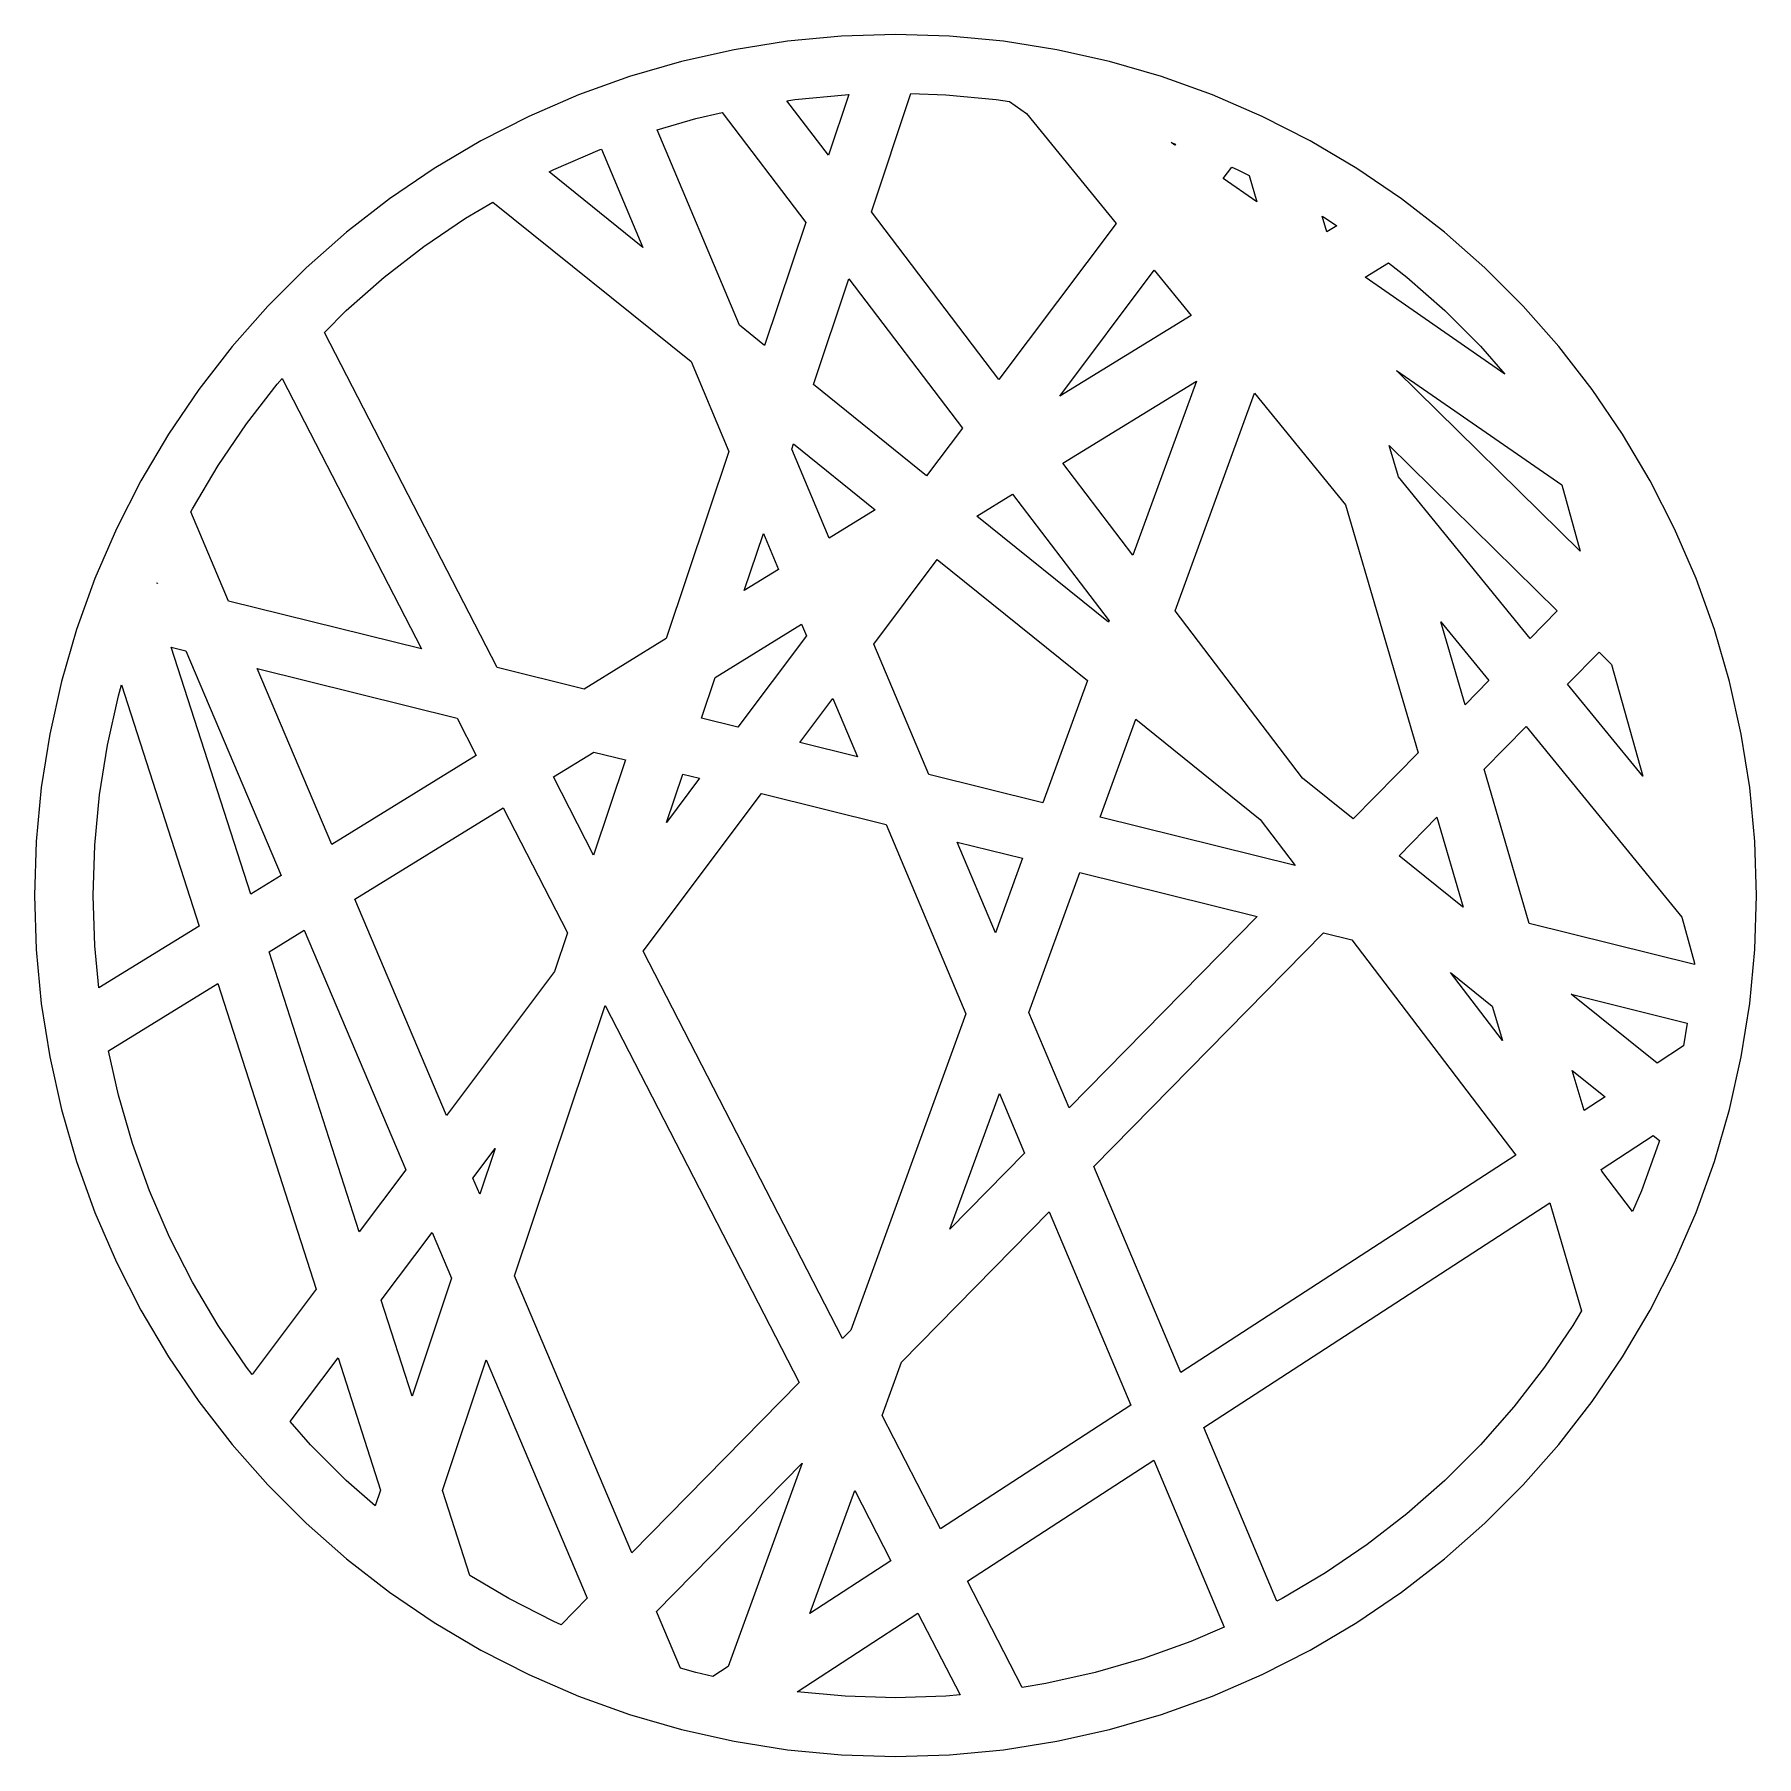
# Model space of a CAD drawing. Header units: metres. Extents: x -44 to 44, y -44 to 44.
import ezdxf

# ---------------------------------------------------------------- set-up
doc = ezdxf.new("R2010")
doc.units = ezdxf.units.M

msp = doc.modelspace()

# ---------------------------------------------------------------- linework, layer by layer
for p, q in [((0, 44), (-2.76277, 43.9132)), ((2.76277, 43.9132), (0, 44)), ((-8.24477, 43.2206), (-10.9424, 42.6176)), ((-5.51465, 43.653), (-8.24477, 43.2206)), ((-2.76277, 43.9132), (-5.51465, 43.653)), ((5.51465, 43.653), (2.76277, 43.9132)), ((8.24477, 43.2206), (5.51465, 43.653)), ((10.9424, 42.6176), (8.24477, 43.2206)), ((-10.9424, 42.6176), (-13.5967, 41.8465)), ((13.5967, 41.8465), (10.9424, 42.6176)), ((-13.5967, 41.8465), (-16.1975, 40.9102)), ((16.1975, 40.9102), (13.5967, 41.8465)), ((-16.1975, 40.9102), (-18.7343, 39.8124)), ((-5.54985, 40.6116), (-5.13866, 40.6767)), ((-3.43007, 37.827), (-5.54985, 40.6116)), ((-5.13866, 40.6767), (-2.5744, 40.9191)), ((-2.39081, 40.9249), (-3.43007, 37.827)), ((-2.5744, 40.9191), (-2.39081, 40.9249)), ((-1.23367, 34.9418), (0.79039, 40.9752)), ((0.79039, 40.9752), (2.5744, 40.9191)), ((2.5744, 40.9191), (5.13866, 40.6767)), ((5.13866, 40.6767), (5.82065, 40.5687)), ((5.82065, 40.5687), (6.68785, 39.9667)), ((18.7343, 39.8124), (16.1975, 40.9102)), ((-18.7343, 39.8124), (-21.1972, 38.5575)), ((-12.1858, 39.1339), (-10.1963, 39.7119)), ((-10.1963, 39.7119), (-8.86232, 40.0101)), ((-8.86232, 40.0101), (-4.58337, 34.3892)), ((6.68785, 39.9667), (11.2713, 34.3453)), ((21.1972, 38.5575), (18.7343, 39.8124)), ((-7.97855, 29.1479), (-12.1858, 39.1339)), ((-21.1972, 38.5575), (-23.5764, 37.1504)), ((-17.4569, 37.0979), (-15.0931, 38.1208)), ((-15.0931, 38.1208), (-15.0248, 38.1454)), ((-15.0248, 38.1454), (-12.9028, 33.109)), ((14.0856, 38.4835), (14.3153, 38.4008)), ((14.2775, 38.3504), (14.0856, 38.4835)), ((14.3153, 38.4008), (14.2775, 38.3504)), ((23.5764, 37.1504), (21.1972, 38.5575)), ((-23.5764, 37.1504), (-25.8625, 35.5967)), ((-17.7047, 36.9716), (-17.4569, 37.0979)), ((-12.9028, 33.109), (-17.7047, 36.9716)), ((16.7436, 36.6385), (17.1788, 37.2183)), ((17.1788, 37.2183), (17.4569, 37.0979)), ((17.4569, 37.0979), (18.0676, 36.7868)), ((25.8625, 35.5967), (23.5764, 37.1504)), ((18.4598, 35.4473), (16.7436, 36.6385)), ((18.0676, 36.7868), (18.4598, 35.4473)), ((-25.8625, 35.5967), (-28.0466, 33.9026)), ((-21.9689, 34.6174), (-20.5832, 35.437)), ((-20.5832, 35.437), (-10.4491, 27.285)), ((28.0466, 33.9026), (25.8625, 35.5967)), ((-24.0992, 33.1697), (-21.9689, 34.6174)), ((-4.58337, 34.3892), (-6.68958, 28.111)), ((5.28853, 26.3741), (-1.23367, 34.9418)), ((11.2713, 34.3453), (5.28853, 26.3741)), ((21.7995, 34.7176), (21.9689, 34.6174)), ((22.0365, 33.9084), (21.7995, 34.7176)), ((21.9689, 34.6174), (22.5484, 34.2236)), ((-28.0466, 33.9026), (-30.1201, 32.0746)), ((22.5484, 34.2236), (22.0365, 33.9084)), ((30.1201, 32.0746), (28.0466, 33.9026)), ((-26.1344, 31.591), (-24.0992, 33.1697)), ((-30.1201, 32.0746), (-32.0746, 30.1201)), ((8.38905, 25.5074), (13.2245, 31.9498)), ((13.2245, 31.9498), (15.106, 29.6422)), ((24.0056, 31.5977), (25.1877, 32.3254)), ((25.1877, 32.3254), (26.1344, 31.591)), ((32.0746, 30.1201), (30.1201, 32.0746)), ((-28.0664, 29.8877), (-26.1344, 31.591)), ((-4.19771, 26.1065), (-2.38698, 31.504)), ((-2.38698, 31.504), (3.4167, 23.8802)), ((31.1411, 26.6447), (24.0056, 31.5977)), ((26.1344, 31.591), (28.0664, 29.8877)), ((-32.0746, 30.1201), (-33.9026, 28.0466)), ((33.9026, 28.0466), (32.0746, 30.1201)), ((-29.1806, 28.7736), (-28.0664, 29.8877)), ((-6.68958, 28.111), (-7.97855, 29.1479)), ((15.106, 29.6422), (8.38905, 25.5074)), ((28.0664, 29.8877), (29.8877, 28.0664)), ((-20.3615, 11.6466), (-29.1806, 28.7736)), ((-33.9026, 28.0466), (-35.5967, 25.8625)), ((-10.4491, 27.285), (-8.51038, 22.6835)), ((29.8877, 28.0664), (31.1411, 26.6447)), ((35.5967, 25.8625), (33.9026, 28.0466)), ((-31.591, 26.1344), (-31.3416, 26.4173)), ((-31.3416, 26.4173), (-24.2295, 12.6052)), ((25.6059, 26.835), (34.045, 20.9771)), ((34.9823, 17.603), (25.6059, 26.835)), ((-35.5967, 25.8625), (-37.1504, 23.5764)), ((-33.1697, 24.0992), (-31.591, 26.1344)), ((1.59207, 21.4492), (-4.19771, 26.1065)), ((8.55319, 22.0857), (15.3742, 26.2845)), ((15.3742, 26.2845), (12.1322, 17.3843)), ((14.2917, 14.5475), (18.3437, 25.6713)), ((18.3437, 25.6713), (22.9921, 19.9703)), ((37.1504, 23.5764), (35.5967, 25.8625)), ((-34.6174, 21.9689), (-33.1697, 24.0992)), ((3.4167, 23.8802), (1.59207, 21.4492)), ((-37.1504, 23.5764), (-38.5575, 21.1972)), ((-5.30569, 22.8038), (-5.21487, 23.0746)), ((-5.21487, 23.0746), (-1.03076, 19.7089)), ((25.7006, 21.3958), (25.2332, 22.9919)), ((25.2332, 22.9919), (33.8191, 14.5381)), ((38.5575, 21.1972), (37.1504, 23.5764)), ((-8.51038, 22.6835), (-11.7146, 13.1322)), ((-3.38988, 18.2567), (-5.30569, 22.8038)), ((12.1322, 17.3843), (8.55319, 22.0857)), ((-38.5575, 21.1972), (-39.8124, 18.7343)), ((-35.9286, 19.7519), (-34.6174, 21.9689)), ((32.438, 13.1326), (25.7006, 21.3958)), ((39.8124, 18.7343), (38.5575, 21.1972)), ((4.16156, 19.3823), (5.98589, 20.5053)), ((5.98589, 20.5053), (10.9119, 14.0344)), ((34.045, 20.9771), (34.9823, 17.603)), ((-36.0073, 19.5974), (-35.9286, 19.7519)), ((-34.0798, 15.0465), (-36.0073, 19.5974)), ((-1.03076, 19.7089), (-3.38988, 18.2567)), ((10.8887, 13.9709), (4.16156, 19.3823)), ((22.9921, 19.9703), (26.7034, 7.29671)), ((-39.8124, 18.7343), (-40.9102, 16.1975)), ((-7.72679, 15.587), (-6.74876, 18.5023)), ((-6.74876, 18.5023), (-5.97485, 16.6654)), ((40.9102, 16.1975), (39.8124, 18.7343)), ((-1.11166, 12.8493), (2.12909, 17.1671)), ((2.12909, 17.1671), (9.80409, 10.9933)), ((-40.9102, 16.1975), (-41.8465, 13.5967)), ((-37.7477, 15.9555), (-37.7351, 15.9845)), ((-37.7198, 15.9486), (-37.7477, 15.9555)), ((-37.7351, 15.9845), (-37.7198, 15.9486)), ((-5.97485, 16.6654), (-7.72679, 15.587)), ((41.8465, 13.5967), (40.9102, 16.1975)), ((-24.2295, 12.6052), (-34.0798, 15.0465)), ((20.7997, 5.99846), (14.2917, 14.5475)), ((33.8191, 14.5381), (32.438, 13.1326)), ((-41.8465, 13.5967), (-42.6176, 10.9424)), ((-9.21622, 11.1473), (-4.79628, 13.8681)), ((-4.54524, 13.2722), (-8.05464, 8.59654)), ((-4.79628, 13.8681), (-4.54524, 13.2722)), ((10.9119, 14.0344), (10.8887, 13.9709)), ((27.8699, 13.9878), (30.3225, 10.9798)), ((29.1116, 9.74753), (27.8699, 13.9878)), ((42.6176, 10.9424), (41.8465, 13.5967)), ((-37.0097, 12.6818), (-36.2572, 12.4954)), ((-32.9508, 0.0598), (-37.0097, 12.6818)), ((-36.2572, 12.4954), (-31.3957, 1.01707)), ((-11.7146, 13.1322), (-15.9173, 10.5452)), ((1.6985, 6.17938), (-1.11166, 12.8493)), ((34.3453, 10.7934), (35.9568, 12.4333)), ((35.9568, 12.4333), (36.592, 11.8079)), ((-32.6172, 11.5932), (-22.4052, 9.06233)), ((-28.8115, 2.60785), (-32.6172, 11.5932)), ((-15.9173, 10.5452), (-20.3615, 11.6466)), ((36.592, 11.8079), (38.1804, 6.08987)), ((-42.6176, 10.9424), (-43.2206, 8.24477)), ((-39.7119, 10.1963), (-39.5457, 10.7684)), ((-39.5457, 10.7684), (-35.5814, -1.55951)), ((-9.9171, 9.05812), (-9.21622, 11.1473)), ((9.80409, 10.9933), (7.52457, 4.73549)), ((30.3225, 10.9798), (29.1116, 9.74753)), ((38.1804, 6.08987), (34.3453, 10.7934)), ((43.2206, 8.24477), (42.6176, 10.9424)), ((-40.2738, 7.68263), (-39.7119, 10.1963)), ((-4.89194, 7.81271), (-3.19666, 10.0714)), ((-3.19666, 10.0714), (-1.93643, 7.08025)), ((-22.4052, 9.06233), (-21.4234, 7.15575)), ((-8.05464, 8.59654), (-9.9171, 9.05812)), ((10.453, 4.00972), (12.2734, 9.00696)), ((12.2734, 9.00696), (18.6343, 3.89017)), ((-43.2206, 8.24477), (-43.653, 5.51465)), ((30.0773, 6.44997), (32.2299, 8.64053)), ((32.2299, 8.64053), (40.1805, -1.1106)), ((43.653, 5.51465), (43.2206, 8.24477)), ((-40.6767, 5.13866), (-40.2738, 7.68263)), ((-21.4234, 7.15575), (-28.8115, 2.60785)), ((-17.4838, 6.05801), (-15.4168, 7.3304)), ((-15.4168, 7.3304), (-13.7958, 6.92865)), ((-1.93643, 7.08025), (-4.89194, 7.81271)), ((26.7034, 7.29671), (23.3845, 3.91925)), ((-13.7958, 6.92865), (-15.4276, 2.06468)), ((-11.7024, 3.73656), (-10.8744, 6.20462)), ((-10.8744, 6.20462), (-10.0106, 5.99054)), ((7.52457, 4.73549), (1.6985, 6.17938)), ((32.3835, -1.4254), (30.0773, 6.44997)), ((-43.653, 5.51465), (-43.9132, 2.76277)), ((-15.4276, 2.06468), (-17.4838, 6.05801)), ((-10.0106, 5.99054), (-11.7024, 3.73656)), ((23.3845, 3.91925), (20.7997, 5.99846)), ((43.9132, 2.76277), (43.653, 5.51465)), ((-40.9191, 2.5744), (-40.6767, 5.13866)), ((-27.628, -0.18645), (-20.046, 4.4808)), ((-20.046, 4.4808), (-16.7587, -1.90329)), ((-12.8961, -2.85152), (-6.8479, 5.20673)), ((-6.8479, 5.20673), (-0.48242, 3.62914)), ((-0.48242, 3.62914), (3.59566, -6.05019)), ((20.4246, 1.53841), (10.453, 4.00972)), ((18.6343, 3.89017), (20.4246, 1.53841)), ((25.7336, 2.0296), (27.669, 3.99913)), ((27.669, 3.99913), (29.0129, -0.59006)), ((-43.9132, 2.76277), (-44, 0)), ((3.15251, 2.72827), (6.49193, 1.90065)), ((5.10515, -1.90631), (3.15251, 2.72827)), ((44, 0), (43.9132, 2.76277)), ((-41, 0), (-40.9191, 2.5744)), ((6.49193, 1.90065), (5.10515, -1.90631)), ((28.9802, -0.58196), (25.7336, 2.0296)), ((-31.3957, 1.01707), (-32.9508, 0.0598)), ((6.8175, -5.97058), (9.42038, 1.17488)), ((9.42038, 1.17488), (18.4812, -1.07069)), ((-44, 0), (-43.9132, -2.76277)), ((-40.9191, -2.5744), (-41, 0)), ((43.9132, -2.76277), (44, 0)), ((-22.9452, -11.2427), (-27.628, -0.18645)), ((29.0129, -0.59006), (28.9802, -0.58196)), ((-35.5814, -1.55951), (-40.7162, -4.72038)), ((18.4812, -1.07069), (8.87277, -10.8488)), ((40.8298, -3.51869), (32.3835, -1.4254)), ((40.1805, -1.1106), (40.8348, -3.46608)), ((-40.7162, -4.72038), (-40.9191, -2.5744)), ((-32.0052, -2.88092), (-30.2122, -1.77722)), ((-30.2122, -1.77722), (-25.0279, -14.0175)), ((-16.7587, -1.90329), (-17.4241, -3.88676)), ((10.135, -13.8446), (21.8635, -1.90894)), ((21.8635, -1.90894), (23.3246, -2.27107)), ((23.3246, -2.27107), (31.6916, -13.262)), ((-43.9132, -2.76277), (-43.653, -5.51465)), ((-27.4054, -17.1851), (-32.0052, -2.88092)), ((-2.70906, -22.6351), (-12.8961, -2.85152)), ((40.8348, -3.46608), (40.8298, -3.51869)), ((43.653, -5.51465), (43.9132, -2.76277)), ((-17.4241, -3.88676), (-22.9452, -11.2427)), ((28.3608, -3.93387), (30.4947, -5.65041)), ((31.0119, -7.41631), (28.3608, -3.93387)), ((-40.2171, -7.93597), (-34.6357, -4.50021)), ((-34.6357, -4.50021), (-29.6115, -20.1244)), ((34.5334, -5.04898), (40.4583, -6.51738)), ((38.9127, -8.57167), (34.5334, -5.04898)), ((-43.653, -5.51465), (-43.2206, -8.24477)), ((-19.4757, -19.4343), (-14.8427, -5.62425)), ((-14.8427, -5.62425), (-4.92317, -24.8884)), ((3.59566, -6.05019), (-2.29063, -22.2093)), ((8.87277, -10.8488), (6.8175, -5.97058)), ((30.4947, -5.65041), (31.0119, -7.41631)), ((43.2206, -8.24477), (43.653, -5.51465)), ((40.4583, -6.51738), (40.2738, -7.68263)), ((40.2725, -7.68843), (38.9127, -8.57167)), ((40.2738, -7.68263), (40.2725, -7.68843)), ((-43.2206, -8.24477), (-42.6176, -10.9424)), ((-39.7119, -10.1963), (-40.2171, -7.93597)), ((42.6176, -10.9424), (43.2206, -8.24477)), ((34.584, -8.93982), (36.2646, -10.2917)), ((35.1852, -10.9928), (34.584, -8.93982)), ((-38.9933, -12.6697), (-39.7119, -10.1963)), ((2.78304, -17.0461), (5.30801, -10.1145)), ((5.30801, -10.1145), (6.59431, -13.1675)), ((36.2646, -10.2917), (35.1852, -10.9928)), ((-42.6176, -10.9424), (-41.8465, -13.5967)), ((41.8465, -13.5967), (42.6176, -10.9424)), ((36.0653, -13.9984), (38.725, -12.2709)), ((38.725, -12.2709), (39.0364, -12.5214)), ((-38.1208, -15.0931), (-38.9933, -12.6697)), ((-21.5921, -14.4375), (-20.4558, -12.9236)), ((-20.4558, -12.9236), (-21.2414, -15.2654)), ((6.59431, -13.1675), (2.78304, -17.0461)), ((38.9933, -12.6697), (38.1208, -15.0931)), ((39.0364, -12.5214), (38.9933, -12.6697)), ((-41.8465, -13.5967), (-40.9102, -16.1975)), ((-25.0279, -14.0175), (-27.4054, -17.1851)), ((14.5739, -24.3804), (10.135, -13.8446)), ((31.6916, -13.262), (14.5739, -24.3804)), ((36.0921, -14.0897), (36.0653, -13.9984)), ((40.9102, -16.1975), (41.8465, -13.5967)), ((-21.2414, -15.2654), (-21.5921, -14.4375)), ((37.6624, -16.1525), (36.0921, -14.0897)), ((-37.0979, -17.4569), (-38.1208, -15.0931)), ((15.7572, -27.1891), (33.4389, -15.7043)), ((33.4389, -15.7043), (35.0562, -21.2271)), ((38.1208, -15.0931), (37.6624, -16.1525)), ((-40.9102, -16.1975), (-39.8124, -18.7343)), ((0.30537, -23.8478), (7.85649, -16.1633)), ((7.85649, -16.1633), (12.018, -26.0406)), ((39.8124, -18.7343), (40.9102, -16.1975)), ((-35.9286, -19.7519), (-37.0979, -17.4569)), ((-26.2803, -20.6838), (-23.6748, -17.2123)), ((-23.6748, -17.2123), (-22.6814, -19.5577)), ((-39.8124, -18.7343), (-38.5575, -21.1972)), ((38.5575, -21.1972), (39.8124, -18.7343)), ((-34.6174, -21.9689), (-35.9286, -19.7519)), ((-29.6115, -20.1244), (-32.8775, -24.4759)), ((-22.6814, -19.5577), (-24.7038, -25.5862)), ((-13.4782, -33.5945), (-19.4757, -19.4343)), ((-24.7038, -25.5862), (-26.2803, -20.6838)), ((-38.5575, -21.1972), (-37.1504, -23.5764)), ((-33.1697, -24.0992), (-34.6174, -21.9689)), ((34.6174, -21.9689), (33.1697, -24.0992)), ((35.0562, -21.2271), (34.6174, -21.9689)), ((37.1504, -23.5764), (38.5575, -21.1972)), ((-2.29063, -22.2093), (-2.70906, -22.6351)), ((-37.1504, -23.5764), (-35.5967, -25.8625)), ((-30.9322, -26.8817), (-28.4864, -23.6231)), ((-28.4864, -23.6231), (-26.3128, -30.3824)), ((-23.1552, -30.4022), (-20.9157, -23.7267)), ((-20.9157, -23.7267), (-15.7549, -35.9114)), ((35.5967, -25.8625), (37.1504, -23.5764)), ((-32.8775, -24.4759), (-33.1697, -24.0992)), ((-0.68488, -26.5662), (0.30537, -23.8478)), ((33.1697, -24.0992), (31.591, -26.1344)), ((-4.92317, -24.8884), (-13.4782, -33.5945)), ((-35.5967, -25.8625), (-33.9026, -28.0466)), ((12.018, -26.0406), (2.29605, -32.3553)), ((31.591, -26.1344), (29.8877, -28.0664)), ((33.9026, -28.0466), (35.5967, -25.8625)), ((-29.8877, -28.0664), (-30.9322, -26.8817)), ((2.29605, -32.3553), (-0.68488, -26.5662)), ((19.4946, -36.0597), (15.7572, -27.1891)), ((-33.9026, -28.0466), (-32.0746, -30.1201)), ((-28.0664, -29.8877), (-29.8877, -28.0664)), ((29.8877, -28.0664), (28.0664, -29.8877)), ((32.0746, -30.1201), (33.9026, -28.0466)), ((-12.2114, -36.5856), (-4.7683, -29.011)), ((-4.7683, -29.011), (-8.55356, -39.4024)), ((3.67641, -35.036), (13.2013, -28.8492)), ((13.2013, -28.8492), (16.797, -37.3835)), ((-26.585, -31.1937), (-28.0664, -29.8877)), ((28.0664, -29.8877), (26.1344, -31.591)), ((-32.0746, -30.1201), (-30.1201, -32.0746)), ((-26.3128, -30.3824), (-26.585, -31.1937)), ((-21.7599, -34.741), (-23.1552, -30.4022)), ((-4.37114, -36.6858), (-2.08295, -30.4042)), ((-2.08295, -30.4042), (-0.23259, -33.9977)), ((30.1201, -32.0746), (32.0746, -30.1201)), ((26.1344, -31.591), (24.0992, -33.1697)), ((-30.1201, -32.0746), (-28.0466, -33.9026)), ((28.0466, -33.9026), (30.1201, -32.0746)), ((24.0992, -33.1697), (21.9689, -34.6174)), ((-28.0466, -33.9026), (-25.8625, -35.5967)), ((-0.23259, -33.9977), (-4.37114, -36.6858)), ((25.8625, -35.5967), (28.0466, -33.9026)), ((-19.7519, -35.9286), (-21.7599, -34.741)), ((6.47218, -40.4655), (3.67641, -35.036)), ((21.9689, -34.6174), (19.7519, -35.9286)), ((-25.8625, -35.5967), (-23.5764, -37.1504)), ((-17.4569, -37.0979), (-19.7519, -35.9286)), ((-15.7549, -35.9114), (-17.0808, -37.2607)), ((19.7519, -35.9286), (19.4946, -36.0597)), ((23.5764, -37.1504), (25.8625, -35.5967)), ((-10.9842, -39.483), (-12.2114, -36.5856)), ((-5.02455, -40.6875), (1.14777, -36.6784)), ((1.14777, -36.6784), (3.29625, -40.8508)), ((-23.5764, -37.1504), (-21.1972, -38.5575)), ((-17.0808, -37.2607), (-17.4569, -37.0979)), ((16.797, -37.3835), (15.0931, -38.1208)), ((21.1972, -38.5575), (23.5764, -37.1504)), ((-21.1972, -38.5575), (-18.7343, -39.8124)), ((15.0931, -38.1208), (12.6697, -38.9933)), ((18.7343, -39.8124), (21.1972, -38.5575)), ((-10.1963, -39.7119), (-10.9842, -39.483)), ((-8.55356, -39.4024), (-9.32864, -39.9058)), ((12.6697, -38.9933), (10.1963, -39.7119)), ((-18.7343, -39.8124), (-16.1975, -40.9102)), ((-9.32864, -39.9058), (-10.1963, -39.7119)), ((7.68263, -40.2738), (6.47218, -40.4655)), ((10.1963, -39.7119), (7.68263, -40.2738)), ((16.1975, -40.9102), (18.7343, -39.8124)), ((-16.1975, -40.9102), (-13.5967, -41.8465)), ((-2.5744, -40.9191), (-5.02455, -40.6875)), ((0, -41), (-2.5744, -40.9191)), ((2.5744, -40.9191), (0, -41)), ((3.29625, -40.8508), (2.5744, -40.9191)), ((13.5967, -41.8465), (16.1975, -40.9102)), ((-13.5967, -41.8465), (-10.9424, -42.6176)), ((10.9424, -42.6176), (13.5967, -41.8465)), ((-10.9424, -42.6176), (-8.24477, -43.2206)), ((8.24477, -43.2206), (10.9424, -42.6176)), ((-8.24477, -43.2206), (-5.51465, -43.653)), ((-5.51465, -43.653), (-2.76277, -43.9132)), ((-2.76277, -43.9132), (0, -44)), ((0, -44), (2.76277, -43.9132)), ((2.76277, -43.9132), (5.51465, -43.653)), ((5.51465, -43.653), (8.24477, -43.2206))]:
    msp.add_line(p, q)

doc.saveas('drawing.dxf')
